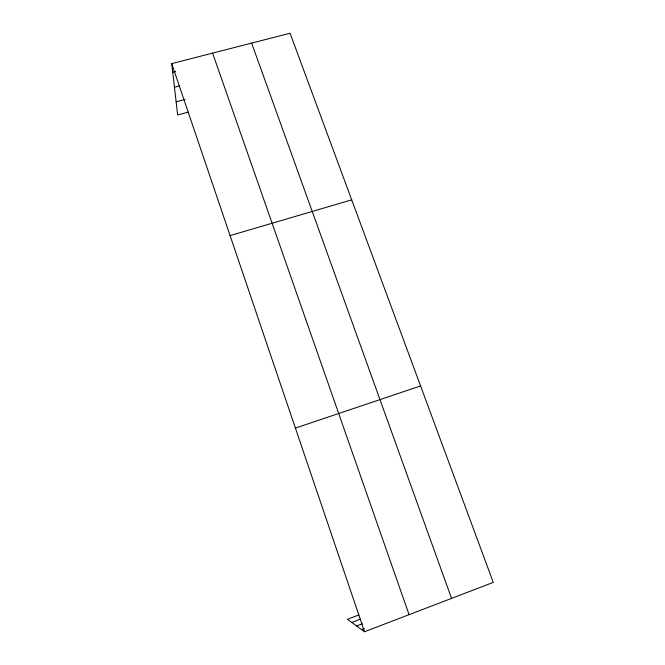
<?xml version="1.0" encoding="UTF-8"?>
<svg xmlns="http://www.w3.org/2000/svg" width="665" height="665" viewBox="0 0 665 665"><rect width="100%" height="100%" fill="white"/><g stroke="black" fill="none" stroke-linecap="round" stroke-linejoin="round"><path stroke-width="1" d="M361.619 629.639L364.536 628.525M358.901 614.926L347.413 619.29L364.52 631.75L493.272 582.407L290.065 33.25L171.728 63.616L177.646 115.003L188.453 112.111M351.76 622.457L360.463 619.148M356.581 625.965L362.317 623.778M295.41 428.085L420.571 385.941M230.09 235.593L351.719 199.849M176.125 101.795L185.011 99.442M174.454 87.273L179.425 85.976M172.717 72.211L175.726 71.438M251.628 43.109L451.543 598.4M212.592 53.125L409.075 614.676M171.728 63.616L364.52 631.75"/></g></svg>
